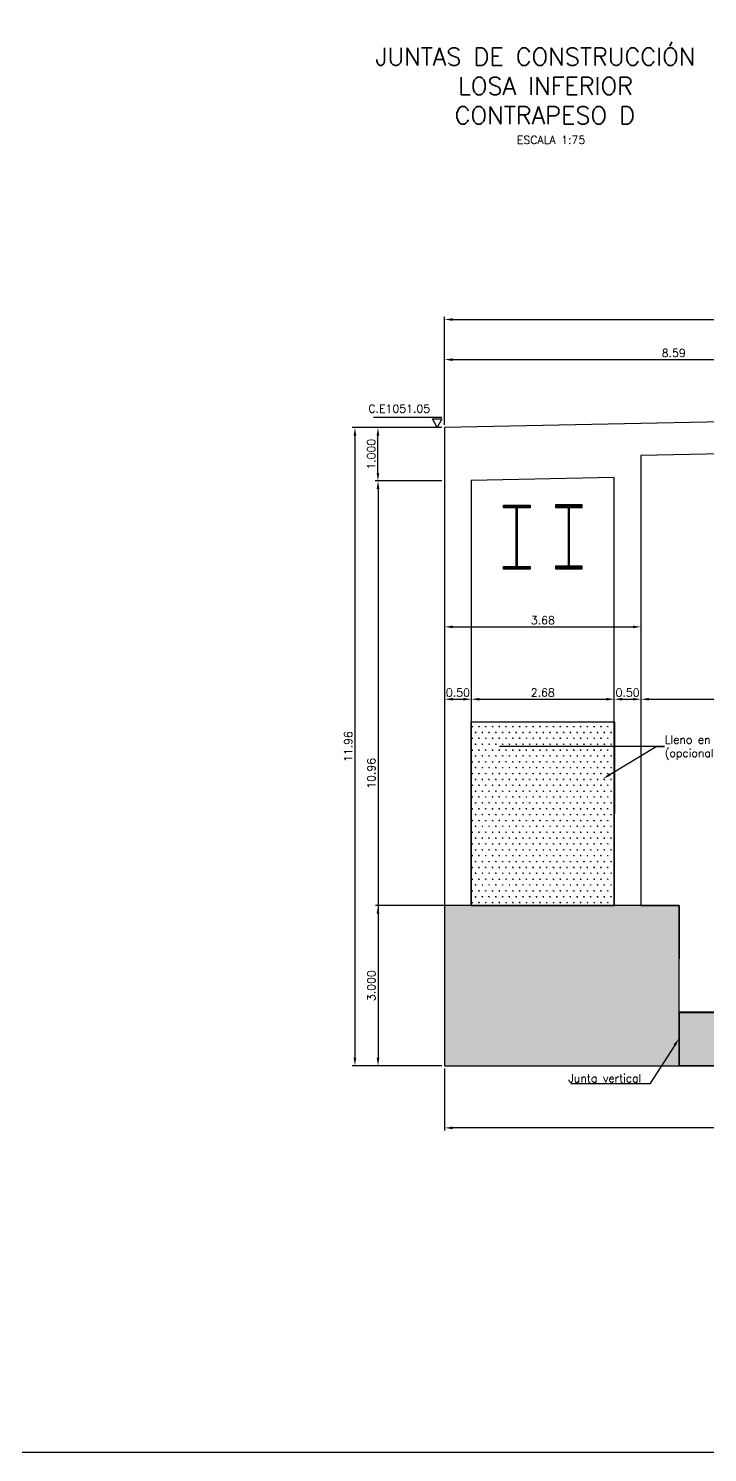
# Model space of a CAD drawing. Header units: metres. Extents: x 1080427 to 1081241, y 976768 to 977288.
# Drawn here: x 1080568.24 to 1080580.96, y 976868.29 to 976894.98 of the extents above; entities that cross this region are included whole.
import ezdxf
from ezdxf import colors
from ezdxf.entities.mleader import LeaderData, LeaderLine
from ezdxf.math import Vec2, Vec3

# ---------------------------------------------------------------- set-up
doc = ezdxf.new("R2010")
doc.units = ezdxf.units.M
doc.header["$LTSCALE"] = 25.4
for name, color, linetype in [('CONTRAPESO', 3, 'Continuous'), ('DIMCONTRAPESO', 1, 'Continuous'), ('HATCH', 9, 'Continuous'), ('PERFIL MET', 37, 'Continuous'), ('REGL175', 7, 'Continuous'), ('SOLIDOS', 9, 'Continuous')]:
    doc.layers.add(name, color=color, linetype=linetype)
doc.layers.add('COTA', color=1, linetype='Continuous', lineweight=30)
doc.layers.add('COTACIM', color=20, linetype='Continuous', lineweight=5)
doc.styles.add('romans', font='romans.shx')
doc.dimstyles.new('Copy 75', dxfattribs={"dimtxt": 0.15, "dimasz": 0.15, "dimexe": 0.05, "dimexo": 0.05, "dimgap": 0.05, "dimtad": 1, "dimzin": 0, "dimdsep": 46, "dimtxsty": 'romans', "dimcen": 0.002, "dimclrd": 1, "dimclre": 1, "dimclrt": 3, "dimadec": 4, "dimazin": 0, "dimtfac": 1, "dimtofl": 0, "dimtmove": 1, "dimatfit": 3, "dimfxl": 1, "dimtolj": 1, "dimtzin": 0, "dimarcsym": 1})

# ---------------------------------------------------------------- blocks, each defined once
blk = doc.blocks.new('*D1235')
at = {"layer": 'COTA', "color": 1, "lineweight": -2, "transparency": 16777216}
for p, q in [((1080576.036185034, 976887.5506558875), (1080576.036185034, 976889.5769952025)), ((1080576.186185034, 976889.5269952024), (1080593.066185034, 976889.5269952024)), ((1080593.216185034, 976887.9006558876), (1080593.216185034, 976889.5769952025))]:
    blk.add_line(p, q, dxfattribs=at)
at = {"layer": 'COTA', "color": 1, "transparency": 16777216}
for points in [[(1080576.186185034, 976889.5519952024), (1080576.186185034, 976889.5019952024), (1080576.036185034, 976889.5269952024)], [(1080593.066185034, 976889.5519952024), (1080593.066185034, 976889.5019952024), (1080593.216185034, 976889.5269952024)]]:
    blk.add_solid(points, dxfattribs=at)
at = {"layer": 'Defpoints', "color": 0, "transparency": 16777216}
for p in [(1080593.216185034, 976889.5269952024), (1080593.216185034, 976887.8506558875), (1080576.036185034, 976887.5006558874)]:
    blk.add_point(p, dxfattribs=at)
at = {"layer": 'COTA', "color": 3, "transparency": 16777216, "insert": (1080584.626185034, 976889.6519952024), "char_height": 0.15, "attachment_point": 5, "style": 'romans'}
blk.add_mtext('\\A1;17.18', dxfattribs=at)
blk = doc.blocks.new('*D1236')
at = {"layer": 'COTA', "color": 1, "lineweight": -2, "transparency": 16777216}
for p, q in [((1080575.986185035, 976887.5006558879), (1080574.736970613, 976887.5006558879)), ((1080574.786970613, 976886.6504481478), (1080574.786970613, 976887.3506558879)), ((1080575.986185035, 976886.5004481478), (1080574.736970613, 976886.5004481478))]:
    blk.add_line(p, q, dxfattribs=at)
at = {"layer": 'COTA', "color": 1, "transparency": 16777216}
for points in [[(1080574.761970613, 976887.3506558879), (1080574.811970613, 976887.3506558879), (1080574.786970613, 976887.5006558879)], [(1080574.761970613, 976886.6504481478), (1080574.811970613, 976886.6504481478), (1080574.786970613, 976886.5004481478)]]:
    blk.add_solid(points, dxfattribs=at)
at = {"layer": 'Defpoints', "color": 0, "transparency": 16777216}
for p in [(1080574.786970613, 976887.5006558879), (1080576.036185035, 976887.5006558879), (1080576.036185035, 976886.5004481478)]:
    blk.add_point(p, dxfattribs=at)
at = {"layer": 'COTA', "color": 3, "transparency": 16777216, "insert": (1080574.661970613, 976887.0005520172), "char_height": 0.15, "attachment_point": 5, "rotation": 90, "style": 'romans'}
blk.add_mtext('\\A1;1.000', dxfattribs=at)
blk = doc.blocks.new('*D1237')
at = {"layer": 'COTA', "color": 1, "lineweight": -2, "transparency": 16777216}
blk.add_line((1080576.186308761, 976882.4098666653), (1080576.386330576, 976882.4098666653), dxfattribs=at)
at = {"layer": 'COTA', "color": 1, "transparency": 16777216}
for points in [[(1080576.186308761, 976882.4348666653), (1080576.186308761, 976882.3848666652), (1080576.036308761, 976882.4098666653)], [(1080576.386330576, 976882.4348666653), (1080576.386330576, 976882.3848666652), (1080576.536330576, 976882.4098666653)]]:
    blk.add_solid(points, dxfattribs=at)
at = {"layer": 'Defpoints', "color": 0, "transparency": 16777216}
for p in [(1080576.036308761, 976882.4098666653), (1080576.536330576, 976882.4098666653), (1080576.536330576, 976882.4098666653)]:
    blk.add_point(p, dxfattribs=at)
at = {"layer": 'COTA', "color": 3, "transparency": 16777216, "insert": (1080576.286319668, 976882.5348666653), "char_height": 0.15, "attachment_point": 5, "style": 'romans'}
blk.add_mtext('\\A1;0.50', dxfattribs=at)
blk = doc.blocks.new('*D1238')
at = {"layer": 'COTA', "color": 1, "lineweight": -2, "transparency": 16777216}
for p, q in [((1080576.486185034, 976878.540376553), (1080574.738639136, 976878.540376553)), ((1080574.788639136, 976878.3903765529), (1080574.788639136, 976875.690655888)), ((1080575.986185035, 976875.5406558879), (1080574.738639136, 976875.5406558879))]:
    blk.add_line(p, q, dxfattribs=at)
at = {"layer": 'COTA', "color": 1, "transparency": 16777216}
for points in [[(1080574.763639136, 976878.3903765529), (1080574.813639136, 976878.3903765529), (1080574.788639136, 976878.540376553)], [(1080574.763639136, 976875.690655888), (1080574.813639136, 976875.690655888), (1080574.788639136, 976875.5406558879)]]:
    blk.add_solid(points, dxfattribs=at)
at = {"layer": 'Defpoints', "color": 0, "transparency": 16777216}
for p in [(1080576.536185034, 976878.540376553), (1080574.788639136, 976875.5406558879), (1080576.036185035, 976875.5406558879)]:
    blk.add_point(p, dxfattribs=at)
at = {"layer": 'COTA', "color": 3, "transparency": 16777216, "insert": (1080574.663639136, 976877.0405162199), "char_height": 0.15, "attachment_point": 5, "rotation": 90, "style": 'romans'}
blk.add_mtext('\\A1;3.000', dxfattribs=at)
blk = doc.blocks.new('*D1239')
at = {"layer": 'COTA', "color": 1, "lineweight": -2, "transparency": 16777216}
for p, q in [((1080576.536330576, 976882.3598666652), (1080576.536330576, 976882.3598258876)), ((1080576.686330575, 976882.4098258876), (1080579.066295244, 976882.4098258876))]:
    blk.add_line(p, q, dxfattribs=at)
at = {"layer": 'COTA', "color": 1, "transparency": 16777216}
for points in [[(1080576.686330575, 976882.4348258877), (1080576.686330575, 976882.3848258876), (1080576.536330576, 976882.4098258876)], [(1080579.066295244, 976882.4348258877), (1080579.066295244, 976882.3848258876), (1080579.216295244, 976882.4098258876)]]:
    blk.add_solid(points, dxfattribs=at)
at = {"layer": 'Defpoints', "color": 0, "transparency": 16777216}
for p in [(1080576.536330576, 976882.4098666653), (1080579.216295244, 976882.4098258876), (1080579.216295244, 976882.4098258876)]:
    blk.add_point(p, dxfattribs=at)
at = {"layer": 'COTA', "color": 3, "transparency": 16777216, "insert": (1080577.87631291, 976882.5348258876), "char_height": 0.15, "attachment_point": 5, "style": 'romans'}
blk.add_mtext('\\A1;2.68', dxfattribs=at)
blk = doc.blocks.new('*D1240')
at = {"layer": 'COTA', "color": 1, "lineweight": -2, "transparency": 16777216}
blk.add_line((1080579.366295244, 976882.4098258876), (1080579.566317059, 976882.4098258876), dxfattribs=at)
at = {"layer": 'COTA', "color": 1, "transparency": 16777216}
for points in [[(1080579.366295244, 976882.4348258877), (1080579.366295244, 976882.3848258876), (1080579.216295244, 976882.4098258876)], [(1080579.566317059, 976882.4348258877), (1080579.566317059, 976882.3848258876), (1080579.716317059, 976882.4098258876)]]:
    blk.add_solid(points, dxfattribs=at)
at = {"layer": 'Defpoints', "color": 0, "transparency": 16777216}
for p in [(1080579.216295244, 976882.4098258876), (1080579.716317059, 976882.4098258876), (1080579.716317059, 976882.4098258876)]:
    blk.add_point(p, dxfattribs=at)
at = {"layer": 'COTA', "color": 3, "transparency": 16777216, "insert": (1080579.466306151, 976882.5348258876), "char_height": 0.15, "attachment_point": 5, "style": 'romans'}
blk.add_mtext('\\A1;0.50', dxfattribs=at)
blk = doc.blocks.new('*D1241')
at = {"layer": 'COTA', "color": 1, "lineweight": -2, "transparency": 16777216}
for p, q in [((1080579.716317059, 976882.3598258876), (1080579.716317059, 976882.3597016039)), ((1080579.866317058, 976882.4097016039), (1080589.386185034, 976882.4097016039))]:
    blk.add_line(p, q, dxfattribs=at)
at = {"layer": 'COTA', "color": 1, "transparency": 16777216}
for points in [[(1080579.866317058, 976882.434701604), (1080579.866317058, 976882.3847016039), (1080579.716317059, 976882.4097016039)], [(1080589.386185034, 976882.434701604), (1080589.386185034, 976882.3847016039), (1080589.536185034, 976882.4097016039)]]:
    blk.add_solid(points, dxfattribs=at)
at = {"layer": 'Defpoints', "color": 0, "transparency": 16777216}
for p in [(1080579.716317059, 976882.4098258876), (1080589.536185034, 976882.4097016039), (1080589.536185034, 976882.4097016039)]:
    blk.add_point(p, dxfattribs=at)
at = {"layer": 'COTA', "color": 3, "transparency": 16777216, "insert": (1080584.626305391, 976882.5347016039), "char_height": 0.15, "attachment_point": 5, "style": 'romans'}
blk.add_mtext('\\A1;9.81', dxfattribs=at)
blk = doc.blocks.new('*D1267')
at = {"layer": 'COTA', "color": 1, "lineweight": -2, "transparency": 16777216}
for p, q in [((1080576.036185034, 976875.4906558874), (1080576.036185034, 976874.3252379713)), ((1080593.216185034, 976875.4906558874), (1080593.216185034, 976874.3252379713)), ((1080593.066185034, 976874.3752379713), (1080576.186185034, 976874.3752379713))]:
    blk.add_line(p, q, dxfattribs=at)
at = {"layer": 'COTA', "color": 1, "transparency": 16777216}
for points in [[(1080576.186185034, 976874.4002379713), (1080576.186185034, 976874.3502379713), (1080576.036185034, 976874.3752379713)], [(1080593.066185034, 976874.4002379713), (1080593.066185034, 976874.3502379713), (1080593.216185034, 976874.3752379713)]]:
    blk.add_solid(points, dxfattribs=at)
at = {"layer": 'Defpoints', "color": 0, "transparency": 16777216}
for p in [(1080576.036185034, 976875.5406558875), (1080593.216185034, 976875.5406558875), (1080576.036185034, 976874.3752379713)]:
    blk.add_point(p, dxfattribs=at)
at = {"layer": 'COTA', "color": 3, "transparency": 16777216, "insert": (1080585.281082585, 976874.5002379713), "char_height": 0.15, "attachment_point": 5, "style": 'romans'}
blk.add_mtext('\\A1;17.18', dxfattribs=at)
blk = doc.blocks.new('*D1245')
at = {"layer": 'Defpoints', "color": 0, "transparency": 16777216}
for p in [(1080584.6261851, 976888.7743839321), (1080584.6261851, 976888.7743839321), (1080576.036185034, 976887.5006558874)]:
    blk.add_point(p, dxfattribs=at)
at = {"layer": 'DIMCONTRAPESO', "color": 1, "lineweight": -2, "transparency": 16777216}
for p, q in [((1080576.036185034, 976887.5506558875), (1080576.036185034, 976888.8243839322)), ((1080576.186185034, 976888.7743839321), (1080584.4761851, 976888.7743839321))]:
    blk.add_line(p, q, dxfattribs=at)
at = {"layer": 'DIMCONTRAPESO', "color": 1, "transparency": 16777216}
for points in [[(1080576.186185034, 976888.7993839321), (1080576.186185034, 976888.7493839321), (1080576.036185034, 976888.7743839321)], [(1080584.4761851, 976888.7993839321), (1080584.4761851, 976888.7493839321), (1080584.6261851, 976888.7743839321)]]:
    blk.add_solid(points, dxfattribs=at)
at = {"layer": 'DIMCONTRAPESO', "color": 3, "transparency": 16777216, "insert": (1080580.331185067, 976888.8993839321), "char_height": 0.15, "attachment_point": 5, "style": 'romans'}
blk.add_mtext('\\A1;8.59', dxfattribs=at)
blk = doc.blocks.new('*D1250')
at = {"layer": 'Defpoints', "color": 0, "transparency": 16777216}
for p in [(1080576.039643199, 976883.7625521733), (1080579.716196154, 976883.7652464999), (1080579.716196154, 976883.7652464999)]:
    blk.add_point(p, dxfattribs=at)
at = {"layer": 'DIMCONTRAPESO', "color": 1, "lineweight": -2, "transparency": 16777216}
for p, q in [((1080576.039643199, 976883.8125521734), (1080576.039643199, 976883.8152465)), ((1080576.189643199, 976883.7652464999), (1080579.566196154, 976883.7652464999))]:
    blk.add_line(p, q, dxfattribs=at)
at = {"layer": 'DIMCONTRAPESO', "color": 1, "transparency": 16777216}
for points in [[(1080576.189643199, 976883.7902464999), (1080576.189643199, 976883.7402464999), (1080576.039643199, 976883.7652464999)], [(1080579.566196154, 976883.7902464999), (1080579.566196154, 976883.7402464999), (1080579.716196154, 976883.7652464999)]]:
    blk.add_solid(points, dxfattribs=at)
at = {"layer": 'DIMCONTRAPESO', "color": 3, "transparency": 16777216, "insert": (1080577.877919677, 976883.8902464999), "char_height": 0.15, "attachment_point": 5, "style": 'romans'}
blk.add_mtext('\\A1;3.68', dxfattribs=at)
blk = doc.blocks.new('*D1268')
at = {"layer": 'COTA', "color": 1, "lineweight": -2, "transparency": 16777216}
for p, q in [((1080575.986185035, 976886.5004481478), (1080574.738639135, 976886.5004481478)), ((1080574.788639135, 976886.3504481477), (1080574.788639135, 976875.690655888)), ((1080575.986185035, 976875.5406558879), (1080574.738639135, 976875.5406558879))]:
    blk.add_line(p, q, dxfattribs=at)
at = {"layer": 'COTA', "color": 1, "transparency": 16777216}
for points in [[(1080574.763639135, 976886.3504481477), (1080574.813639135, 976886.3504481477), (1080574.788639135, 976886.5004481478)], [(1080574.763639135, 976875.690655888), (1080574.813639135, 976875.690655888), (1080574.788639135, 976875.5406558879)]]:
    blk.add_solid(points, dxfattribs=at)
at = {"layer": 'Defpoints', "color": 0, "transparency": 16777216}
for p in [(1080576.036185035, 976886.5004481478), (1080574.788639135, 976875.5406558879), (1080576.036185035, 976875.5406558879)]:
    blk.add_point(p, dxfattribs=at)
at = {"layer": 'COTA', "color": 3, "transparency": 16777216, "insert": (1080574.663639135, 976881.0205520173), "char_height": 0.15, "attachment_point": 5, "rotation": 90, "style": 'romans'}
blk.add_mtext('\\A1;10.96', dxfattribs=at)
blk = doc.blocks.new('*D1272')
at = {"layer": 'COTA', "color": 1, "lineweight": -2, "transparency": 16777216}
for p, q in [((1080575.986185035, 976887.5006558879), (1080574.306042662, 976887.5006558879)), ((1080574.356042662, 976887.3506558879), (1080574.356042662, 976875.690655888)), ((1080575.986185035, 976875.5406558879), (1080574.306042662, 976875.5406558879))]:
    blk.add_line(p, q, dxfattribs=at)
at = {"layer": 'COTA', "color": 1, "transparency": 16777216}
for points in [[(1080574.331042662, 976887.3506558879), (1080574.381042662, 976887.3506558879), (1080574.356042662, 976887.5006558879)], [(1080574.331042662, 976875.690655888), (1080574.381042662, 976875.690655888), (1080574.356042662, 976875.5406558879)]]:
    blk.add_solid(points, dxfattribs=at)
at = {"layer": 'Defpoints', "color": 0, "transparency": 16777216}
for p in [(1080576.036185035, 976887.5006558879), (1080574.356042662, 976875.5406558879), (1080576.036185035, 976875.5406558879)]:
    blk.add_point(p, dxfattribs=at)
at = {"layer": 'COTA', "color": 3, "transparency": 16777216, "insert": (1080574.231042662, 976881.5206558873), "char_height": 0.15, "attachment_point": 5, "rotation": 90, "style": 'romans'}
blk.add_mtext('\\A1;11.96', dxfattribs=at)

msp = doc.modelspace()

# ---------------------------------------------------------------- hatches: boundary and pattern name
at = {"layer": 'HATCH', "transparency": 33554470}
h = msp.add_hatch(color=256, dxfattribs=at)
h.dxf.hatch_style = 1
h.paths.add_polyline_path([(1080580.431002729, 976878.5403867984), (1080576.036185034, 976878.5406558876), (1080576.036185034, 976875.5406558875), (1080580.431000225, 976875.5406558875)])
at = {"layer": 'HATCH', "transparency": 33554559}
h = msp.add_hatch(color=256, dxfattribs=at)
h.dxf.hatch_style = 1
h.paths.add_polyline_path([(1080580.431000225, 976876.5498509925), (1080588.838280416, 976876.5515689008), (1080588.83831886, 976875.5406558875), (1080580.431000225, 976875.5406558875)])
at = {"layer": 'PERFIL MET'}
h = msp.add_hatch(dxfattribs=at)
h.set_pattern_fill('ANSI31', color=256, scale=0.005)
h.set_pattern_definition([(45, (-90.96572508383542, -239.7935488618677), (-0.01122532015133644, 0.01122532015133644), [])])
h.paths.add_polyline_path([(1080577.39930837, 976885.9954897552), (1080577.39930837, 976884.8970897552), (1080577.63978337, 976884.8970897552), (1080577.63978337, 976884.8462897552), (1080577.13978337, 976884.8462897552), (1080577.13978337, 976884.8970897552), (1080577.38025837, 976884.8970897552), (1080577.38025837, 976885.9954897552), (1080577.13978337, 976885.9954897552), (1080577.13978337, 976886.0462897551), (1080577.63978337, 976886.0462897551), (1080577.63978337, 976885.9954897552)])
h = msp.add_hatch(dxfattribs=at)
h.set_pattern_fill('ANSI31', color=256, scale=0.005)
h.set_pattern_definition([(45, (-90.96572508383542, -239.788179368712), (-0.01122532015133644, 0.01122532015133644), [])])
h.paths.add_polyline_path([(1080578.355270547, 976886.0008592483), (1080578.355270547, 976884.9024592483), (1080578.114795547, 976884.9024592483), (1080578.114795547, 976884.8516592484), (1080578.614795547, 976884.8516592484), (1080578.614795547, 976884.9024592483), (1080578.374320547, 976884.9024592483), (1080578.374320547, 976886.0008592483), (1080578.614795547, 976886.0008592483), (1080578.614795547, 976886.0516592483), (1080578.114795547, 976886.0516592483), (1080578.114795547, 976886.0008592483)])
at = {"layer": 'SOLIDOS'}
h = msp.add_hatch(dxfattribs=at)
h.set_pattern_fill('SWAMP', color=252, scale=0.005)
h.set_pattern_definition([(0, (-206.5337054410484, -186.8174139672192), (0.0635, 0.109985226181), [0.015875, -0.111125]), (90, (-206.5257679410483, -186.8174139672192), (-0.06349999999999999, 0.109985226181), [0.0079375, -0.212032952362]), (90, (-206.5237835660484, -186.8174139672192), (-0.06349999999999999, 0.109985226181), [0.006350000000000001, -0.213620452362]), (90, (-206.5277523160483, -186.8174139672192), (-0.06349999999999999, 0.109985226181), [0.006350000000000001, -0.213620452362]), (59.99999999999999, (-206.5217991910484, -186.8174139672192), (-0.06349999991372332, 0.1099852262308119), [0.00508, -0.12192]), (120, (-206.5297366910484, -186.8174139672192), (-0.1269999999137233, 4.981188794772607e-11), [0.005079999999999996, -0.1219199999999999])])
h.paths.add_polyline_path([(1080579.217131642, 976881.9833938885), (1080576.536185034, 976881.9831193939), (1080576.53618504, 976878.5406558875), (1080579.216185266, 976878.5406558875)])

# ---------------------------------------------------------------- linework, layer by layer
at = {"layer": 'CONTRAPESO'}
for points in [[(1080593.216185034, 976887.8506558875), (1080576.036185034, 976887.5006558874), (1080576.036185034, 976875.5406558875), (1080576.036185034, 976875.5406558875), (1080576.036185034, 976875.5406558875), (1080593.216185034, 976875.5406558875), (1080593.216185034, 976875.5406558875), (1080593.216185034, 976875.5406558875)], [(1080576.536185034, 976881.9831193939), (1080579.219150473, 976881.9833941748), (1080579.216185266, 976878.5406558875), (1080576.53618504, 976878.5406558875)]]:
    msp.add_lwpolyline(points, close=True, dxfattribs=at)
for points in [[(1080588.838280416, 976878.5406558875), (1080588.838280416, 976878.5406558875), (1080589.536185034, 976878.5406558875), (1080589.536185034, 976887.1755166831), (1080579.716185034, 976886.9755458037), (1080579.716185034, 976878.5406558875), (1080580.431002729, 976878.5403867984), (1080580.427546721, 976876.5406558875), (1080588.834823944, 976876.5406558875), (1080588.838280416, 976878.5406558875)], [(1080579.216185266, 976878.5406558875), (1080579.216185034, 976886.5652705119), (1080576.536348359, 976886.5106436723), (1080576.53618504, 976878.5406558875), (1080579.216185266, 976878.5406558875), (1080579.216185266, 976878.5406558875)]]:
    msp.add_lwpolyline(points, dxfattribs=at)
at = {"layer": 'COTA'}
for p, q in [((1080580.431000225, 976876.5515689008), (1080580.431000225, 976875.5516558841)), ((1080580.431000225, 976876.5498509925), (1080580.431000225, 976875.5406558875))]:
    msp.add_line(p, q, dxfattribs=at)
at = {"layer": 'COTA', "color": 2}
msp.add_lwpolyline([(1080574.702839864, 976887.6993444673), (1080575.983801673, 976887.6993444673)], dxfattribs=at)
msp.add_lwpolyline([(1080575.812254871, 976887.6680674497), (1080575.984353943, 976887.6680674497), (1080575.898304407, 976887.5006558879), (1080575.898304407, 976887.5006558879)], close=True, dxfattribs=at)
at = {"layer": 'HATCH'}
for points in [[(1080580.431002729, 976878.5403867984), (1080576.036185034, 976878.5406558876), (1080576.036185034, 976875.5406558875), (1080580.431000225, 976875.5406558875)], [(1080580.431000225, 976876.5498509925), (1080588.838280416, 976876.5515689008), (1080588.83831886, 976875.5406558875), (1080580.431000225, 976875.5406558875)]]:
    msp.add_lwpolyline(points, close=True, dxfattribs=at)
at = {"layer": 'PERFIL MET'}
for points in [[(1080577.39930837, 976885.9954897552), (1080577.39930837, 976884.8970897552), (1080577.63978337, 976884.8970897552), (1080577.63978337, 976884.8462897552), (1080577.13978337, 976884.8462897552), (1080577.13978337, 976884.8970897552), (1080577.38025837, 976884.8970897552), (1080577.38025837, 976885.9954897552), (1080577.13978337, 976885.9954897552), (1080577.13978337, 976886.0462897551), (1080577.63978337, 976886.0462897551), (1080577.63978337, 976885.9954897552)], [(1080578.355270547, 976886.0008592483), (1080578.355270547, 976884.9024592483), (1080578.114795547, 976884.9024592483), (1080578.114795547, 976884.8516592484), (1080578.614795547, 976884.8516592484), (1080578.614795547, 976884.9024592483), (1080578.374320547, 976884.9024592483), (1080578.374320547, 976886.0008592483), (1080578.614795547, 976886.0008592483), (1080578.614795547, 976886.0516592483), (1080578.114795547, 976886.0516592483), (1080578.114795547, 976886.0008592483)]]:
    msp.add_lwpolyline(points, close=True, dxfattribs=at)
at = {"layer": 'REGL175'}
msp.add_lwpolyline([(1080539.045201683, 976920.2557588611), (1080611.348402491, 976920.2557588611), (1080611.348402491, 976868.2905262273), (1080539.045201683, 976868.2905262273)], close=True, dxfattribs=at)

# ---------------------------------------------------------------- texts
at = {"layer": 'COTA', "color": 3, "insert": (1080574.607707013, 976887.9299325411), "char_height": 0.15, "attachment_point": 1, "style": 'romans'}
msp.add_mtext('C.E1051.05', dxfattribs=at)
at = {"layer": 'REGL175', "insert": (1080571.778953908, 976894.6182204458), "char_height": 0.33, "width": 12.63271454232745, "attachment_point": 1, "style": 'romans'}
msp.add_mtext('\\pi2.96136;{\\C0;JUNTAS DE CONSTRUCCIÓN\\P\\pi4.50921;LOSA INFERIOR\\P\\pi4.44636;CONTRAPESO D\\P\\pi5.61278;\\H0.45455x;\\C3;ESCALA 1:75}', dxfattribs=at)

# ---------------------------------------------------------------- dimensions: what is measured, and where the dimension line sits
at = {"layer": 'COTA', "color": 4}
dim = msp.add_linear_dim(base=(1080593.216185034, 976889.5269952024), p1=(1080576.036185034, 976887.5006558874), p2=(1080593.216185034, 976887.8506558875), dimstyle='Copy 75', dxfattribs=at)
dim.commit()
dim.dimension.update_dxf_attribs({"geometry": '*D1235', "text_midpoint": (1080584.626185034, 976889.6519952024)})
at = {"layer": 'COTA', "color": 2}
for base, p1, picture, middle in [((1080574.356042662, 976875.5406558879), (1080576.036185034, 976887.5006558874), '*D1272', (1080574.231042662, 976881.5206558873)), ((1080574.788639135, 976875.5406558879), (1080576.036185034, 976886.5004481473), '*D1268', (1080574.663639135, 976881.0205520173))]:
    dim = msp.add_linear_dim(base=base, p1=p1, p2=(1080576.036185034, 976875.5406558875), angle=90, dimstyle='Copy 75', dxfattribs=at)
    dim.commit()
    dim.dimension.update_dxf_attribs({"geometry": picture, "text_midpoint": middle})
for base, p1, p2, picture, middle in [((1080574.786970613, 976887.5006558879), (1080576.036185034, 976886.5004481473), (1080576.036185034, 976887.5006558874), '*D1236', (1080574.661970613, 976887.0005520172)), ((1080574.788639136, 976875.5406558879), (1080576.536185034, 976878.5403765525), (1080576.036185034, 976875.5406558875), '*D1238', (1080574.663639136, 976877.0405162199))]:
    dim = msp.add_linear_dim(base=base, p1=p1, p2=p2, angle=90, dimstyle='Copy 75', override={"dimdec": 3}, dxfattribs=at)
    dim.commit()
    dim.dimension.update_dxf_attribs({"geometry": picture, "text_midpoint": middle})
at = {"layer": 'COTA'}
for base, p1, p2, picture, middle in [((1080576.536330576, 976882.4098666653), (1080576.036308761, 976882.4098666653), (1080576.536330576, 976882.4098666653), '*D1237', (1080576.286319668, 976882.4098666653)), ((1080579.216295244, 976882.4098258876), (1080576.536330576, 976882.4098666653), (1080579.216295244, 976882.4098258876), '*D1239', (1080577.87631291, 976882.4098258876)), ((1080579.716317059, 976882.4098258876), (1080579.216295244, 976882.4098258876), (1080579.716317059, 976882.4098258876), '*D1240', (1080579.466306151, 976882.4098258876))]:
    dim = msp.add_linear_dim(base=base, p1=p1, p2=p2, dimstyle='Copy 75', dxfattribs=at)
    dim.commit()
    dim.dimension.update_dxf_attribs({"geometry": picture, "text_midpoint": middle, "dimtype": 160})
dim = msp.add_linear_dim(base=(1080589.536185034, 976882.4097016039), p1=(1080579.716317059, 976882.4098258876), p2=(1080589.536185034, 976882.4097016039), text='9.81', dimstyle='Copy 75', dxfattribs=at)
dim.commit()
dim.dimension.update_dxf_attribs({"geometry": '*D1241', "text_midpoint": (1080584.626305391, 976882.4097016039), "dimtype": 160})
at = {"layer": 'COTA', "color": 4}
dim = msp.add_linear_dim(base=(1080576.036185034, 976874.3752379713), p1=(1080593.216185034, 976875.5406558875), p2=(1080576.036185034, 976875.5406558875), dimstyle='Copy 75', dxfattribs=at)
dim.commit()
dim.dimension.update_dxf_attribs({"geometry": '*D1267', "text_midpoint": (1080585.281082585, 976874.3752379713), "dimtype": 160})
at = {"layer": 'DIMCONTRAPESO', "color": 2}
for base, p1, p2, picture, middle in [((1080584.6261851, 976888.7743839321), (1080576.036185034, 976887.5006558874), (1080584.6261851, 976888.7743839321), '*D1245', (1080580.331185067, 976888.8993839321)), ((1080579.716196154, 976883.7652464999), (1080576.039643199, 976883.7625521733), (1080579.716196154, 976883.7652464999), '*D1250', (1080577.877919677, 976883.8902464999))]:
    dim = msp.add_linear_dim(base=base, p1=p1, p2=p2, dimstyle='Copy 75', dxfattribs=at)
    dim.commit()
    dim.dimension.update_dxf_attribs({"geometry": picture, "text_midpoint": middle})

# ---------------------------------------------------------------- leaders
at = {"layer": 'COTACIM'}
ml = msp.add_multileader_mtext('Standard', dxfattribs=at)
ml.set_content('Lleno en material de excavación\\P(opcional)', color=3, style='romans')
ml.set_leader_properties(color=256)
ml.build(insert=Vec2(0, 0))
ml.multileader.update_dxf_attribs({"text_left_attachment_type": 6, "text_right_attachment_type": 6, "dogleg_length": 0.1560199508385566, "arrow_head_size": 0.15})
ctx = ml.context
ctx.base_point, ctx.char_height, ctx.arrow_head_size, ctx.landing_gap_size, ctx.plane_origin = Vec3(1080580.160503383, 976881.5265748794), 0.15, 0.15, 0, Vec3(1080584.032740268, 976879.6057613601)
ctx.left_attachment, ctx.right_attachment = 6, 6
notes = []
notes.append((ctx, [(0, (1, 1, 0), (1080580.004483433, 976881.5265748794), (1, 0), 0.1560199508385566, [(0, [(1080579.005662039, 976880.9193223969)], 0, [])])]))
ctx.mtext.insert, ctx.mtext.width, ctx.mtext.flow_direction = Vec3(1080580.160503383, 976881.7265748794), 4.216741702286527, 5
ml = msp.add_multileader_mtext('Standard', dxfattribs=at)
ml.set_content('Junta vertical', color=3, style='romans')
ml.set_leader_properties(color=256)
ml.build(insert=Vec2(0, 0))
ml.multileader.update_dxf_attribs({"text_left_attachment_type": 6, "text_right_attachment_type": 6, "dogleg_length": 0.1560199508385566, "arrow_head_size": 0.15})
ctx = ml.context
ctx.base_point, ctx.char_height, ctx.arrow_head_size, ctx.landing_gap_size, ctx.plane_origin = Vec3(1080578.210099834, 976875.1989299518), 0.15, 0.15, 0, Vec3(1080575.852148664, 976874.1193863462)
ctx.left_attachment, ctx.right_attachment, ctx.text_align_type = 6, 6, 2
notes.append((ctx, [(0, (1, 1, 0), (1080579.880405499, 976875.1989299518), (-1, 0), 0.1560199508385566, [(0, [(1080580.431000337, 976876.0516123924)], 0, [])])]))
ctx.mtext.insert, ctx.mtext.width, ctx.mtext.alignment, ctx.mtext.flow_direction = Vec3(1080579.724385548, 976875.3789299518), 4.216741702286527, 3, 5
for ctx, leaders in notes:
    for number, flags, end, landing, length, lines in leaders:
        leader = LeaderData()
        leader.index, (leader.has_last_leader_line, leader.has_dogleg_vector, leader.attachment_direction) = number, flags
        leader.last_leader_point, leader.dogleg_vector, leader.dogleg_length = Vec3(end), Vec3(landing), length
        for number, points, colour, breaks in lines:
            line = LeaderLine()
            line.index, line.vertices, line.color, line.breaks = number, Vec3.list(points), colors.encode_raw_color(colour), breaks
            leader.lines.append(line)
        ctx.leaders.append(leader)

doc.saveas('drawing.dxf')
